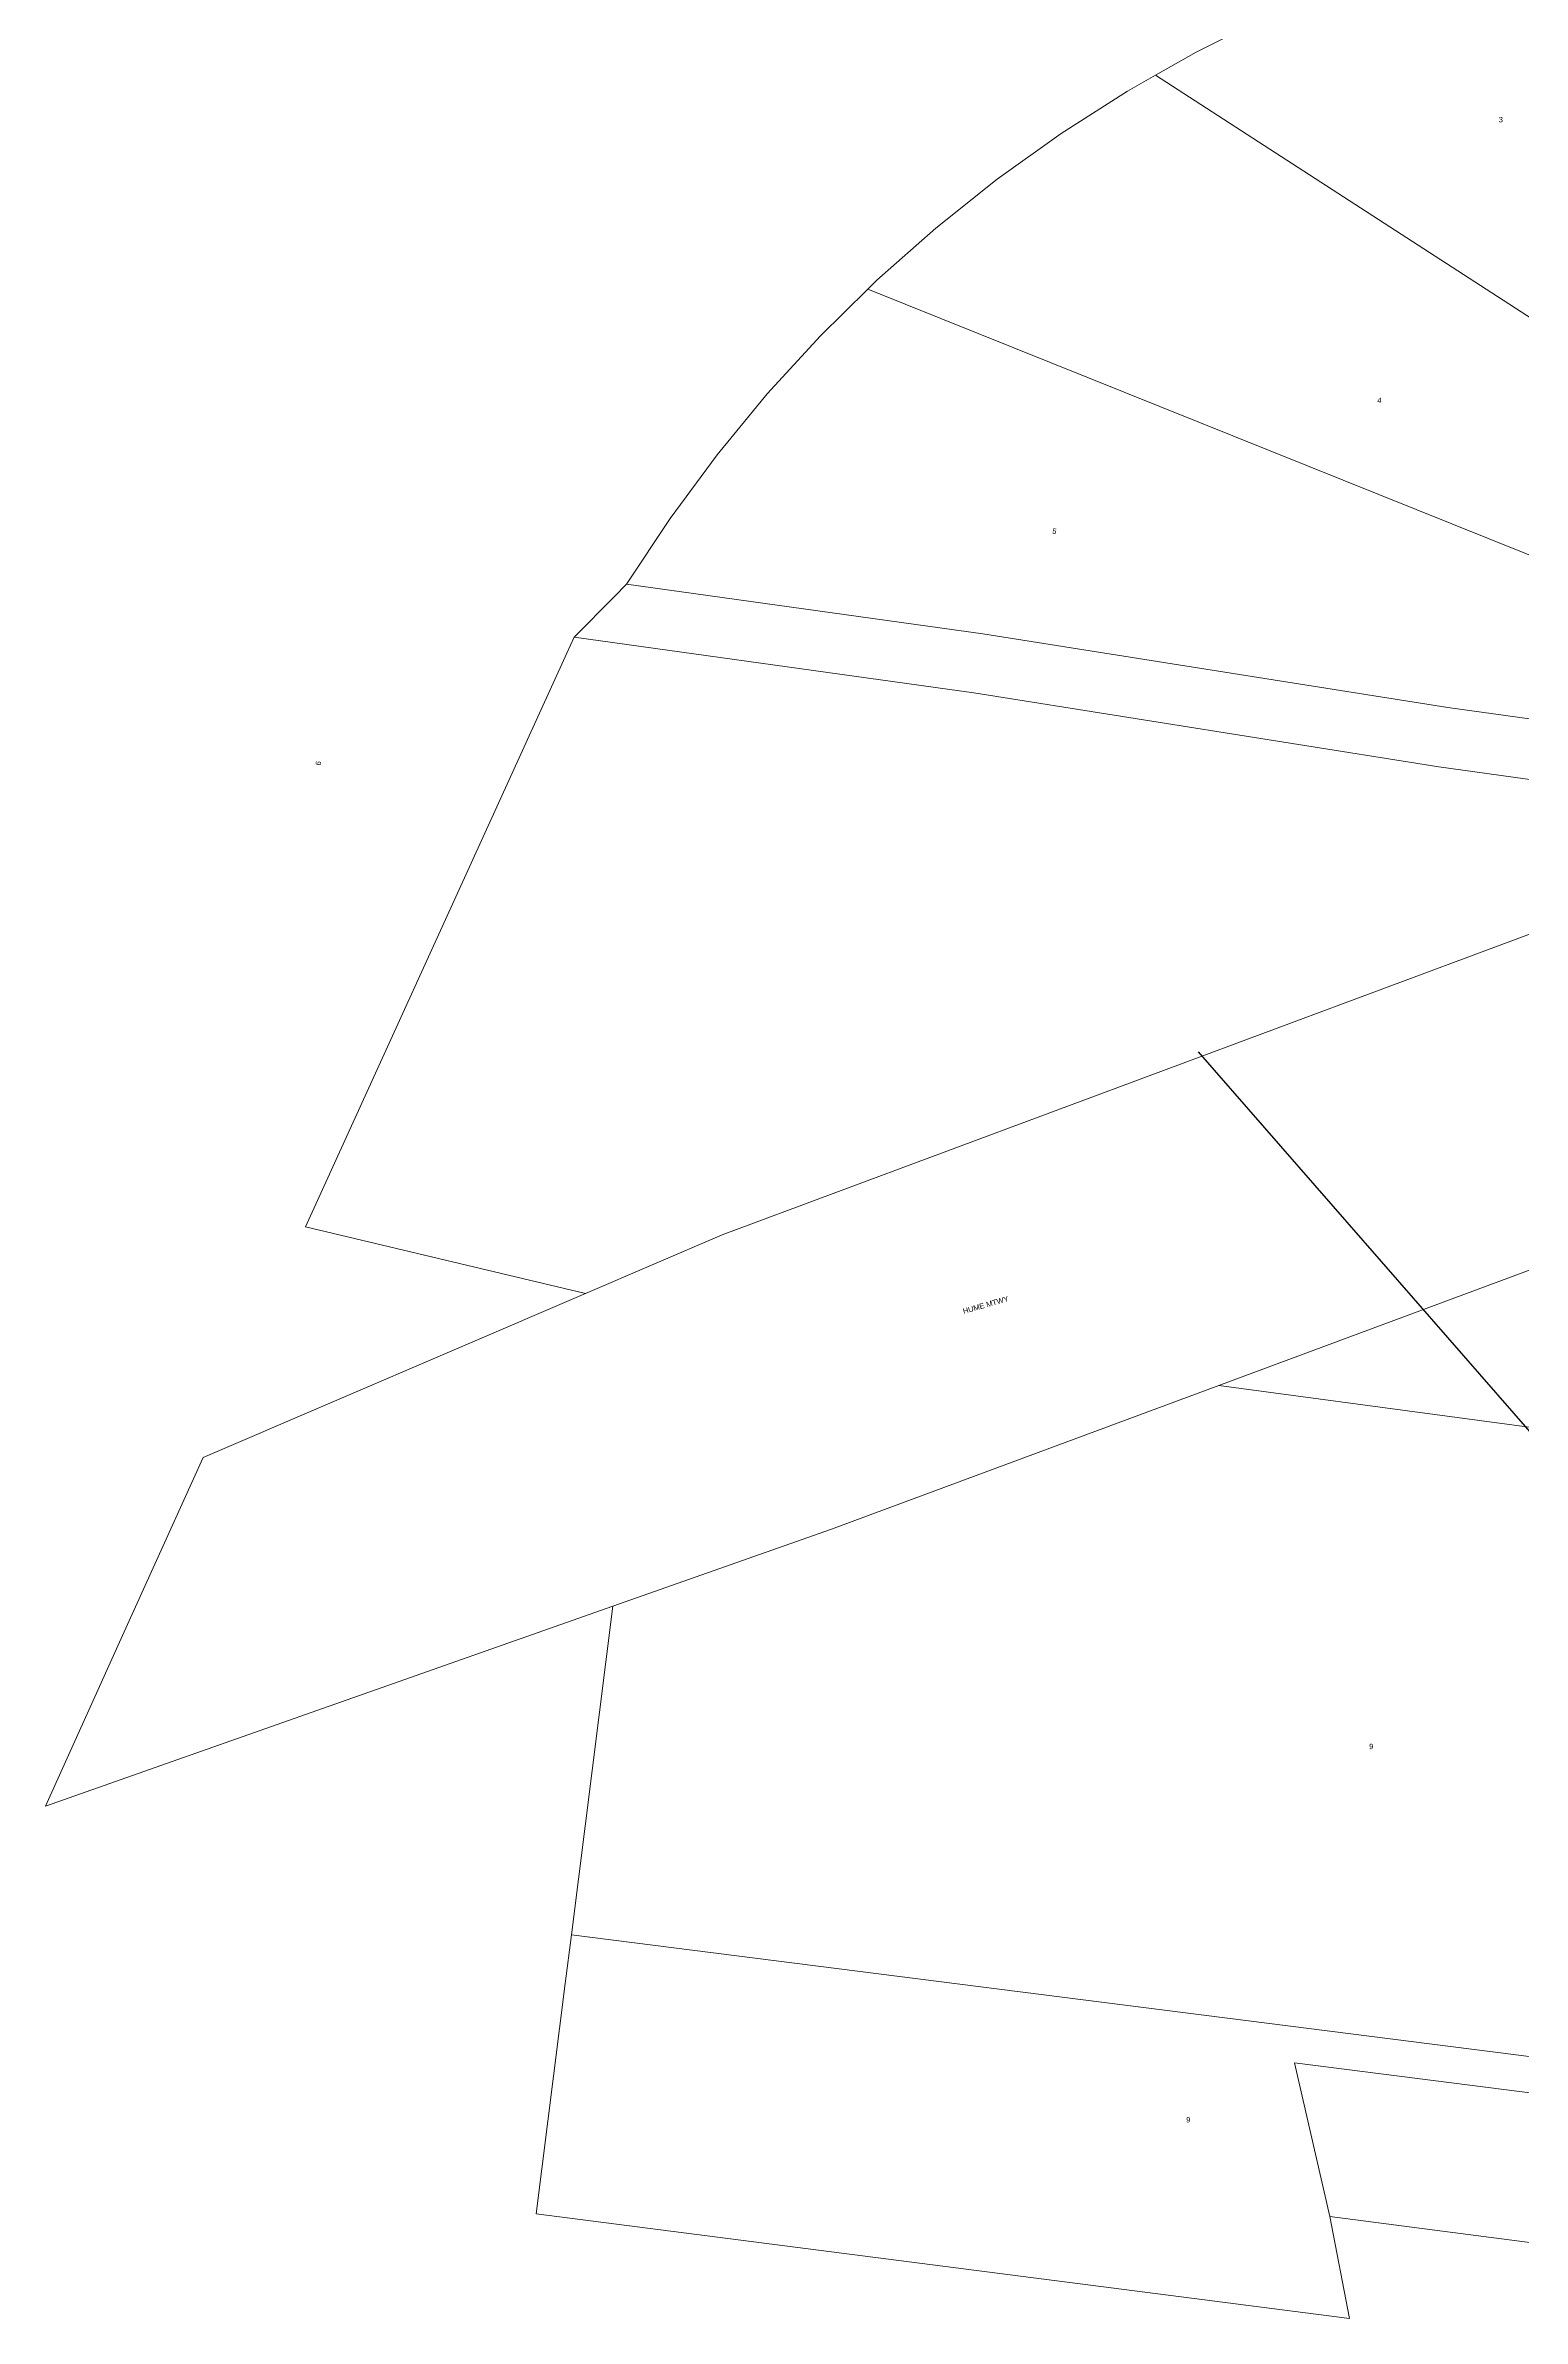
# Model space of a CAD drawing. Header units: metres. Extents: x 268894 to 271187, y 6187806 to 6189595.
# Drawn here: x 268894 to 269388, y 6188236 to 6188996 of the extents above; entities that cross this region are included whole.
import ezdxf

# ---------------------------------------------------------------- set-up
doc = ezdxf.new("R2010")
doc.units = ezdxf.units.M
doc.layers.add('Cadastre Land Parcels_SP_EXT', color=9, linetype='Continuous', lineweight=5)
doc.layers.add('Cadastre Roads_SP_EXT', color=9, linetype='Continuous', lineweight=5)
doc.layers.add('Services_SP_EXT', color=7, linetype='Continuous')
doc.styles.get("Standard").update_dxf_attribs({"font": 'arial.ttf'})

msp = doc.modelspace()

# ---------------------------------------------------------------- linework, layer by layer
at = {"layer": 'Cadastre Land Parcels_SP_EXT', "linetype": 'Continuous'}
for points in [[(269573.36, 6188835.66), (269393.3, 6189037.89), (269376.87, 6189033.63), (269351.66, 6189025.67), (269326.9, 6189016.4), (269302.67, 6189005.84), (269279.02, 6188994.04), (269265.4, 6188986.32), (269553.93, 6188799.8), (269573.36, 6188835.66)], [(269540.44, 6188765.31), (269553.93, 6188799.8), (269265.4, 6188986.32), (269256.06, 6188981.03), (269233.87, 6188966.87), (269212.45, 6188951.57), (269191.86, 6188935.17), (269172.16, 6188917.71), (269169.1, 6188914.7), (269474.87, 6188791.93), (269494.37, 6188756.55), (269510.77, 6188754.26), (269540.44, 6188765.31)], [(269474.87, 6188791.93), (269169.1, 6188914.7), (269153.33, 6188899.19), (269135.48, 6188879.7), (269118.68, 6188859.31), (269102.96, 6188838.06), (269088.38, 6188816.02), (269207.63, 6188799.47), (269363.32, 6188774.81), (269494.37, 6188756.55), (269474.87, 6188791.93)], [(269120.36, 6188598.3), (269491.94, 6188736.58), (269360.33, 6188754.96), (269204.58, 6188779.66), (269070.84, 6188798.26), (269068.43, 6188792.98), (268980.91, 6188600.96), (269074.64, 6188578.7), (269120.36, 6188598.3)], [(269526.21, 6188578.92), (269458.46, 6188611.65), (269286.7, 6188547.93), (269526.01, 6188515.73), (269526.21, 6188578.92)], [(269524.43, 6188331.97), (269525.54, 6188369.43), (269526.01, 6188515.73), (269286.7, 6188547.93), (269156.93, 6188499.79), (269083.8, 6188474.03), (269069.9, 6188364.06), (269522.35, 6188306.59), (269524.43, 6188331.97)], [(269069.9, 6188364.06), (269067.84, 6188347.79), (269058.09, 6188270.65), (269330.4, 6188235.66), (269323.77, 6188269.77), (269311.96, 6188321.21), (269521.36, 6188294.62), (269522.35, 6188306.59), (269069.9, 6188364.06)], [(269518.22, 6188269.77), (269521.36, 6188294.62), (269311.96, 6188321.21), (269323.77, 6188269.77), (269514.21, 6188245.06), (269518.22, 6188269.77)]]:
    msp.add_lwpolyline(points, close=True, dxfattribs=at)
at = {"layer": 'Cadastre Roads_SP_EXT', "linetype": 'Continuous'}
for points in [[(269510.77, 6188754.26), (269494.37, 6188756.55), (269363.32, 6188774.81), (269207.63, 6188799.47), (269088.38, 6188816.02), (269084.31, 6188811.89), (269070.84, 6188798.26), (269204.58, 6188779.66), (269360.33, 6188754.96), (269491.94, 6188736.58), (269510.77, 6188754.26)], [(269083.8, 6188474.03), (269156.93, 6188499.79), (269286.7, 6188547.93), (269458.46, 6188611.65), (269542.96, 6188641.94), (269544.18, 6188642.28), (269547.14, 6188728.74), (269531.62, 6188751.35), (269491.94, 6188736.58), (269120.36, 6188598.3), (269074.64, 6188578.7), (268946.7, 6188523.81), (268920.25, 6188465.42), (268893.85, 6188407.14), (269083.8, 6188474.03)]]:
    msp.add_lwpolyline(points, close=True, dxfattribs=at)
at = {"layer": 'Services_SP_EXT'}
msp.add_lwpolyline([(269279.76, 6188659.54), (269612.82, 6188278.06)], dxfattribs=at)

# ---------------------------------------------------------------- texts
at = {"layer": 'Cadastre Land Parcels_SP_EXT'}
for s, p in [('3', (269380.34, 6188970.58)), ('9', (269336.96, 6188426.19)), ('9', (269275.71, 6188301.29))]:
    msp.add_text(s, height=1.8, dxfattribs=at).set_placement(p)
for s, rotation, p in [('4', 352.01, (269339.6, 6188876.77)), ('5', 352.01, (269230.81, 6188832.97)), ('6', 81.66152, (268985.98, 6188755.28))]:
    msp.add_text(s, height=1.8, rotation=rotation, dxfattribs=at).set_placement(p)
at = {"layer": 'Cadastre Roads_SP_EXT'}
msp.add_text('HUME MTWY', height=1.8, rotation=15.86924, dxfattribs=at).set_placement((269201.26, 6188571.84))

doc.saveas('drawing.dxf')
